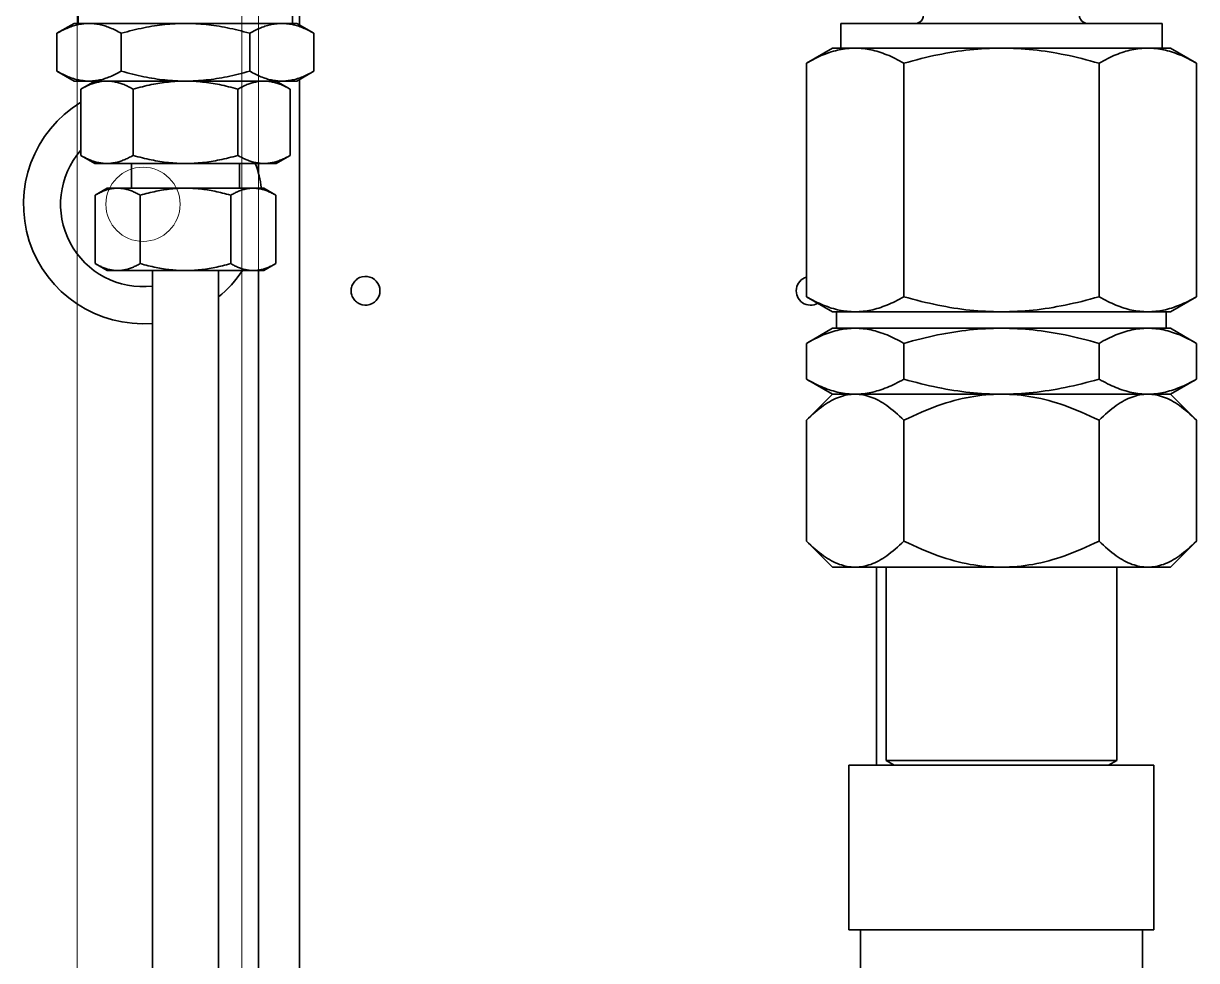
# Model space of a CAD drawing. Extents: x 39751 to 116307, y -36149 to -14965.
# Drawn here: x 54702.2 to 54844.6, y -20779.1 to -20665.4 of the extents above; entities that cross this region are included whole.
import ezdxf

# ---------------------------------------------------------------- set-up
doc = ezdxf.new("R2010")
doc.units = 0
doc.header["$LTSCALE"] = 1500
doc.layers.add('Hidden Edges(Atlas Copco)', color=7, linetype='Continuous', lineweight=13)
doc.layers.add('Visible Edges(Atlas Copco)', color=7, linetype='Continuous', lineweight=35)

# ---------------------------------------------------------------- blocks, each defined once
blk = doc.blocks.new('A$C58483152')
at = {"layer": 'Hidden Edges(Atlas Copco)'}
for p, q in [((1193.6, 479), (1193.6, 152.5)), ((1213.6, 479), (1213.6, 151.1)), ((1215.6, 453.95), (1215.6, 479)), ((1215.6, 440.95), (1215.6, 452.77))]:
    blk.add_line(p, q, dxfattribs=at)
blk.add_circle((1201.6, 449), 4.5, dxfattribs=at)
at = {"layer": 'Visible Edges(Atlas Copco)'}
for p, q in [((1220.6, 497.45), (1220.6, 470.75)), ((1193.75, 473.95), (1193.75, 470.95)), ((1219.75, 473.95), (1219.75, 470.95)), ((1193.25, 470.95), (1191.16, 469.75)), ((1191.16, 469.75), (1191.16, 465.16)), ((1193.25, 470.95), (1195.06, 470.95)), ((1195.06, 470.95), (1206.75, 470.95)), ((1198.96, 469.75), (1198.96, 465.16)), ((1206.75, 470.95), (1218.44, 470.95)), ((1214.55, 469.75), (1214.55, 465.16)), ((1218.44, 470.95), (1220.25, 470.95)), ((1220.25, 470.95), (1222.34, 469.75)), ((1222.34, 469.75), (1222.34, 465.16)), ((1325.25, 470.95), (1286.25, 470.95)), ((1286.25, 470.95), (1286.25, 467.95)), ((1325.25, 470.95), (1325.25, 467.95)), ((1285.25, 467.95), (1282.08, 466.12)), ((1285.25, 467.95), (1288, 467.95)), ((1288, 467.95), (1305.75, 467.95)), ((1305.75, 467.95), (1323.51, 467.95)), ((1323.51, 467.95), (1326.25, 467.95)), ((1326.25, 467.95), (1329.42, 466.12)), ((1282.08, 437.78), (1282.08, 466.12)), ((1293.92, 437.78), (1293.92, 466.12)), ((1317.59, 437.78), (1317.59, 466.12)), ((1329.42, 437.78), (1329.42, 466.12)), ((1193.25, 463.95), (1191.16, 465.16)), ((1220.25, 463.95), (1222.34, 465.16)), ((1220.6, 464.15), (1220.6, 145.5)), ((1195.06, 463.95), (1193.25, 463.95)), ((1195.75, 463.95), (1194.05, 462.97)), ((1194.05, 454.94), (1194.05, 462.97)), ((1206.75, 463.95), (1195.06, 463.95)), ((1200.4, 454.94), (1200.4, 462.97)), ((1218.44, 463.95), (1206.75, 463.95)), ((1213.1, 454.94), (1213.1, 462.97)), ((1217.75, 463.95), (1219.45, 462.97)), ((1220.25, 463.95), (1218.44, 463.95)), ((1219.45, 454.94), (1219.45, 462.97)), ((1195.75, 453.95), (1194.05, 454.94)), ((1217.75, 453.95), (1219.45, 454.94)), ((1197.23, 453.95), (1195.75, 453.95)), ((1206.75, 453.95), (1197.23, 453.95)), ((1200.2, 453.95), (1200.2, 450.95)), ((1216.28, 453.95), (1206.75, 453.95)), ((1213.3, 453.95), (1213.3, 450.95)), ((1215.6, 452.77), (1215.6, 453.95)), ((1217.75, 453.95), (1216.28, 453.95)), ((1197.25, 450.95), (1195.78, 450.1)), ((1195.78, 441.8), (1195.78, 450.1)), ((1197.25, 450.95), (1198.52, 450.95)), ((1198.52, 450.95), (1206.75, 450.95)), ((1201.27, 441.8), (1201.27, 450.1)), ((1206.75, 450.95), (1214.98, 450.95)), ((1212.24, 441.8), (1212.24, 450.1)), ((1214.98, 450.95), (1216.25, 450.95)), ((1216.25, 450.95), (1217.72, 450.1)), ((1217.72, 441.8), (1217.72, 450.1)), ((1197.25, 440.95), (1195.78, 441.8)), ((1216.25, 440.95), (1217.72, 441.8)), ((1198.52, 440.95), (1197.25, 440.95)), ((1206.75, 440.95), (1198.52, 440.95)), ((1202.75, 440.95), (1202.75, 393.53)), ((1214.98, 440.95), (1206.75, 440.95)), ((1210.75, 440.95), (1210.75, 393.53)), ((1216.25, 440.95), (1214.98, 440.95)), ((1215.6, 232.77), (1215.6, 440.95)), ((1285.25, 435.95), (1282.08, 437.78)), ((1326.25, 435.95), (1329.42, 437.78)), ((1288, 435.95), (1285.25, 435.95)), ((1285.75, 435.95), (1285.75, 433.95)), ((1305.75, 435.95), (1288, 435.95)), ((1323.51, 435.95), (1305.75, 435.95)), ((1326.25, 435.95), (1323.51, 435.95)), ((1325.75, 435.95), (1325.75, 433.95)), ((1285.25, 433.95), (1282.08, 432.12)), ((1285.25, 433.95), (1288, 433.95)), ((1288, 433.95), (1305.75, 433.95)), ((1305.75, 433.95), (1323.51, 433.95)), ((1323.51, 433.95), (1326.25, 433.95)), ((1326.25, 433.95), (1329.42, 432.12)), ((1282.08, 432.12), (1282.08, 427.78)), ((1293.92, 432.12), (1293.92, 427.78)), ((1317.59, 432.12), (1317.59, 427.78)), ((1329.42, 432.12), (1329.42, 427.78)), ((1285.25, 425.95), (1282.08, 427.78)), ((1326.25, 425.95), (1329.42, 427.78)), ((1285.25, 425.95), (1282.08, 422.78)), ((1288, 425.95), (1285.25, 425.95)), ((1285.25, 425.95), (1288, 425.95)), ((1305.75, 425.95), (1288, 425.95)), ((1288, 425.95), (1305.75, 425.95)), ((1323.51, 425.95), (1305.75, 425.95)), ((1305.75, 425.95), (1323.51, 425.95)), ((1326.25, 425.95), (1323.51, 425.95)), ((1323.51, 425.95), (1326.25, 425.95)), ((1326.25, 425.95), (1329.42, 422.78)), ((1282.08, 408.12), (1282.08, 422.78)), ((1293.92, 408.12), (1293.92, 422.78)), ((1317.59, 408.12), (1317.59, 422.78)), ((1329.42, 408.12), (1329.42, 422.78)), ((1285.25, 404.95), (1282.08, 408.12)), ((1326.25, 404.95), (1329.42, 408.12)), ((1288, 404.95), (1285.25, 404.95)), ((1305.75, 404.95), (1288, 404.95)), ((1290.6, 380.93), (1290.6, 404.95)), ((1291.75, 404.95), (1291.75, 381.51)), ((1323.51, 404.95), (1305.75, 404.95)), ((1319.75, 404.95), (1319.75, 381.51)), ((1326.25, 404.95), (1323.51, 404.95)), ((1202.75, 388.46), (1202.75, 271.5)), ((1210.75, 388.46), (1210.75, 271.5)), ((1319.75, 381.51), (1291.75, 381.51)), ((1292.75, 380.93), (1291.75, 381.51)), ((1318.75, 380.93), (1319.75, 381.51)), ((1324.25, 380.93), (1287.25, 380.93)), ((1287.25, 360.93), (1287.25, 380.93)), ((1324.25, 360.93), (1324.25, 380.93)), ((1324.25, 360.93), (1287.25, 360.93)), ((1288.65, 333), (1288.65, 360.93)), ((1322.85, 333), (1322.85, 360.93))]:
    blk.add_line(p, q, dxfattribs=at)
at = {"layer": 'Visible Edges(Atlas Copco)', "flags": 128}
for points in [[(1191.16, 469.75), (1191.34, 469.85), (1191.52, 469.94), (1191.69, 470.04), (1191.86, 470.12), (1192.03, 470.2), (1192.2, 470.28), (1192.36, 470.35), (1192.53, 470.42), (1192.69, 470.49), (1192.85, 470.55), (1193.02, 470.6), (1193.17, 470.65), (1193.33, 470.7), (1193.49, 470.75), (1193.65, 470.78), (1193.81, 470.82), (1193.96, 470.85), (1194.12, 470.88), (1194.28, 470.9), (1194.43, 470.92), (1194.59, 470.93), (1194.75, 470.94), (1194.9, 470.95), (1195.06, 470.95)], [(1195.06, 470.95), (1195.22, 470.95), (1195.38, 470.94), (1195.53, 470.93), (1195.69, 470.92), (1195.84, 470.9), (1196, 470.88), (1196.16, 470.85), (1196.31, 470.82), (1196.47, 470.78), (1196.63, 470.75), (1196.79, 470.7), (1196.95, 470.65), (1197.11, 470.6), (1197.27, 470.55), (1197.43, 470.49), (1197.59, 470.42), (1197.76, 470.35), (1197.92, 470.28), (1198.09, 470.2), (1198.26, 470.12), (1198.43, 470.04), (1198.6, 469.94), (1198.78, 469.85), (1198.96, 469.75)], [(1198.96, 469.75), (1199.31, 469.85), (1199.66, 469.94), (1200.01, 470.04), (1200.35, 470.12), (1200.69, 470.2), (1201.03, 470.28), (1201.36, 470.35), (1201.69, 470.42), (1202.02, 470.49), (1202.34, 470.55), (1202.66, 470.6), (1202.98, 470.65), (1203.3, 470.7), (1203.61, 470.75), (1203.93, 470.78), (1204.24, 470.82), (1204.56, 470.85), (1204.87, 470.88), (1205.18, 470.9), (1205.5, 470.92), (1205.81, 470.93), (1206.12, 470.94), (1206.44, 470.95), (1206.75, 470.95)], [(1206.75, 470.95), (1207.07, 470.95), (1207.38, 470.94), (1207.69, 470.93), (1208.01, 470.92), (1208.32, 470.9), (1208.63, 470.88), (1208.95, 470.85), (1209.26, 470.82), (1209.57, 470.78), (1209.89, 470.75), (1210.21, 470.7), (1210.52, 470.65), (1210.84, 470.6), (1211.17, 470.55), (1211.49, 470.49), (1211.82, 470.42), (1212.14, 470.35), (1212.48, 470.28), (1212.81, 470.2), (1213.15, 470.12), (1213.49, 470.04), (1213.84, 469.94), (1214.19, 469.85), (1214.55, 469.75)], [(1214.55, 469.75), (1214.72, 469.85), (1214.9, 469.94), (1215.07, 470.04), (1215.24, 470.12), (1215.41, 470.2), (1215.58, 470.28), (1215.75, 470.35), (1215.91, 470.42), (1216.07, 470.49), (1216.24, 470.55), (1216.4, 470.6), (1216.56, 470.65), (1216.72, 470.7), (1216.87, 470.75), (1217.03, 470.78), (1217.19, 470.82), (1217.35, 470.85), (1217.5, 470.88), (1217.66, 470.9), (1217.82, 470.92), (1217.97, 470.93), (1218.13, 470.94), (1218.29, 470.95), (1218.44, 470.95)], [(1218.44, 470.95), (1218.6, 470.95), (1218.76, 470.94), (1218.91, 470.93), (1219.07, 470.92), (1219.23, 470.9), (1219.38, 470.88), (1219.54, 470.85), (1219.7, 470.82), (1219.85, 470.78), (1220.01, 470.75), (1220.17, 470.7), (1220.33, 470.65), (1220.49, 470.6), (1220.65, 470.55), (1220.81, 470.49), (1220.98, 470.42), (1221.14, 470.35), (1221.31, 470.28), (1221.47, 470.2), (1221.64, 470.12), (1221.81, 470.04), (1221.99, 469.94), (1222.16, 469.85), (1222.34, 469.75)], [(1282.08, 466.12), (1282.35, 466.27), (1282.61, 466.42), (1282.87, 466.55), (1283.13, 466.68), (1283.38, 466.81), (1283.64, 466.93), (1283.89, 467.04), (1284.14, 467.14), (1284.38, 467.24), (1284.63, 467.33), (1284.87, 467.41), (1285.11, 467.49), (1285.36, 467.57), (1285.6, 467.63), (1285.84, 467.69), (1286.08, 467.75), (1286.32, 467.79), (1286.56, 467.84), (1286.79, 467.87), (1287.03, 467.9), (1287.27, 467.92), (1287.51, 467.94), (1287.76, 467.95), (1288, 467.95)], [(1288, 467.95), (1288.24, 467.95), (1288.48, 467.94), (1288.72, 467.92), (1288.96, 467.9), (1289.2, 467.87), (1289.44, 467.84), (1289.68, 467.79), (1289.92, 467.75), (1290.16, 467.69), (1290.4, 467.63), (1290.64, 467.57), (1290.88, 467.49), (1291.13, 467.41), (1291.37, 467.33), (1291.61, 467.24), (1291.86, 467.14), (1292.11, 467.04), (1292.36, 466.93), (1292.61, 466.81), (1292.87, 466.68), (1293.13, 466.55), (1293.39, 466.42), (1293.65, 466.27), (1293.92, 466.12)], [(1293.92, 466.12), (1294.45, 466.27), (1294.98, 466.42), (1295.5, 466.55), (1296.01, 466.68), (1296.52, 466.81), (1297.03, 466.93), (1297.53, 467.04), (1298.03, 467.14), (1298.52, 467.24), (1299.01, 467.33), (1299.5, 467.41), (1299.98, 467.49), (1300.47, 467.57), (1300.95, 467.63), (1301.43, 467.69), (1301.91, 467.75), (1302.39, 467.79), (1302.87, 467.84), (1303.34, 467.87), (1303.82, 467.9), (1304.3, 467.92), (1304.78, 467.94), (1305.27, 467.95), (1305.75, 467.95)], [(1305.75, 467.95), (1306.24, 467.95), (1306.72, 467.94), (1307.2, 467.92), (1307.68, 467.9), (1308.16, 467.87), (1308.64, 467.84), (1309.12, 467.79), (1309.6, 467.75), (1310.08, 467.69), (1310.56, 467.63), (1311.04, 467.57), (1311.52, 467.49), (1312.01, 467.41), (1312.49, 467.33), (1312.98, 467.24), (1313.48, 467.14), (1313.98, 467.04), (1314.48, 466.93), (1314.98, 466.81), (1315.49, 466.68), (1316.01, 466.55), (1316.53, 466.42), (1317.06, 466.27), (1317.59, 466.12)], [(1317.59, 466.12), (1317.85, 466.27), (1318.12, 466.42), (1318.38, 466.55), (1318.64, 466.68), (1318.89, 466.81), (1319.14, 466.93), (1319.39, 467.04), (1319.64, 467.14), (1319.89, 467.24), (1320.13, 467.33), (1320.38, 467.41), (1320.62, 467.49), (1320.86, 467.57), (1321.1, 467.63), (1321.34, 467.69), (1321.58, 467.75), (1321.82, 467.79), (1322.06, 467.84), (1322.3, 467.87), (1322.54, 467.9), (1322.78, 467.92), (1323.02, 467.94), (1323.26, 467.95), (1323.51, 467.95)], [(1323.51, 467.95), (1323.75, 467.95), (1323.99, 467.94), (1324.23, 467.92), (1324.47, 467.9), (1324.71, 467.87), (1324.95, 467.84), (1325.19, 467.79), (1325.43, 467.75), (1325.67, 467.69), (1325.91, 467.63), (1326.15, 467.57), (1326.39, 467.49), (1326.63, 467.41), (1326.88, 467.33), (1327.12, 467.24), (1327.37, 467.14), (1327.62, 467.04), (1327.87, 466.93), (1328.12, 466.81), (1328.38, 466.68), (1328.63, 466.55), (1328.89, 466.42), (1329.16, 466.27), (1329.42, 466.12)], [(1195.06, 463.95), (1194.9, 463.96), (1194.75, 463.96), (1194.59, 463.97), (1194.43, 463.99), (1194.28, 464.01), (1194.12, 464.03), (1193.96, 464.06), (1193.81, 464.09), (1193.65, 464.12), (1193.49, 464.16), (1193.33, 464.2), (1193.17, 464.25), (1193.02, 464.3), (1192.85, 464.36), (1192.69, 464.42), (1192.53, 464.48), (1192.36, 464.55), (1192.2, 464.62), (1192.03, 464.7), (1191.86, 464.78), (1191.69, 464.87), (1191.52, 464.96), (1191.34, 465.06), (1191.16, 465.16)], [(1198.96, 465.16), (1198.78, 465.06), (1198.6, 464.96), (1198.43, 464.87), (1198.26, 464.78), (1198.09, 464.7), (1197.92, 464.62), (1197.76, 464.55), (1197.59, 464.48), (1197.43, 464.42), (1197.27, 464.36), (1197.11, 464.3), (1196.95, 464.25), (1196.79, 464.2), (1196.63, 464.16), (1196.47, 464.12), (1196.31, 464.09), (1196.16, 464.06), (1196, 464.03), (1195.84, 464.01), (1195.69, 463.99), (1195.53, 463.97), (1195.38, 463.96), (1195.22, 463.96), (1195.06, 463.95)], [(1206.75, 463.95), (1206.44, 463.96), (1206.12, 463.96), (1205.81, 463.97), (1205.5, 463.99), (1205.18, 464.01), (1204.87, 464.03), (1204.56, 464.06), (1204.24, 464.09), (1203.93, 464.12), (1203.61, 464.16), (1203.3, 464.2), (1202.98, 464.25), (1202.66, 464.3), (1202.34, 464.36), (1202.02, 464.42), (1201.69, 464.48), (1201.36, 464.55), (1201.03, 464.62), (1200.69, 464.7), (1200.35, 464.78), (1200.01, 464.87), (1199.66, 464.96), (1199.31, 465.06), (1198.96, 465.16)], [(1214.55, 465.16), (1214.19, 465.06), (1213.84, 464.96), (1213.49, 464.87), (1213.15, 464.78), (1212.81, 464.7), (1212.48, 464.62), (1212.14, 464.55), (1211.82, 464.48), (1211.49, 464.42), (1211.17, 464.36), (1210.84, 464.3), (1210.52, 464.25), (1210.21, 464.2), (1209.89, 464.16), (1209.57, 464.12), (1209.26, 464.09), (1208.95, 464.06), (1208.63, 464.03), (1208.32, 464.01), (1208.01, 463.99), (1207.69, 463.97), (1207.38, 463.96), (1207.07, 463.96), (1206.75, 463.95)], [(1218.44, 463.95), (1218.29, 463.96), (1218.13, 463.96), (1217.97, 463.97), (1217.82, 463.99), (1217.66, 464.01), (1217.5, 464.03), (1217.35, 464.06), (1217.19, 464.09), (1217.03, 464.12), (1216.87, 464.16), (1216.72, 464.2), (1216.56, 464.25), (1216.4, 464.3), (1216.24, 464.36), (1216.07, 464.42), (1215.91, 464.48), (1215.75, 464.55), (1215.58, 464.62), (1215.41, 464.7), (1215.24, 464.78), (1215.07, 464.87), (1214.9, 464.96), (1214.72, 465.06), (1214.55, 465.16)], [(1222.34, 465.16), (1222.16, 465.06), (1221.99, 464.96), (1221.81, 464.87), (1221.64, 464.78), (1221.47, 464.7), (1221.31, 464.62), (1221.14, 464.55), (1220.98, 464.48), (1220.81, 464.42), (1220.65, 464.36), (1220.49, 464.3), (1220.33, 464.25), (1220.17, 464.2), (1220.01, 464.16), (1219.85, 464.12), (1219.7, 464.09), (1219.54, 464.06), (1219.38, 464.03), (1219.23, 464.01), (1219.07, 463.99), (1218.91, 463.97), (1218.76, 463.96), (1218.6, 463.96), (1218.44, 463.95)], [(1194.05, 462.97), (1194.19, 463.05), (1194.34, 463.13), (1194.48, 463.2), (1194.61, 463.27), (1194.75, 463.34), (1194.89, 463.4), (1195.02, 463.46), (1195.16, 463.52), (1195.29, 463.57), (1195.42, 463.62), (1195.55, 463.67), (1195.68, 463.71), (1195.81, 463.75), (1195.94, 463.78), (1196.07, 463.81), (1196.2, 463.84), (1196.33, 463.87), (1196.45, 463.89), (1196.58, 463.91), (1196.71, 463.93), (1196.84, 463.94), (1196.97, 463.95), (1197.1, 463.95), (1197.23, 463.95)], [(1197.23, 463.95), (1197.36, 463.95), (1197.48, 463.95), (1197.61, 463.94), (1197.74, 463.93), (1197.87, 463.91), (1198, 463.89), (1198.13, 463.87), (1198.25, 463.84), (1198.38, 463.81), (1198.51, 463.78), (1198.64, 463.75), (1198.77, 463.71), (1198.9, 463.67), (1199.03, 463.62), (1199.16, 463.57), (1199.3, 463.52), (1199.43, 463.46), (1199.56, 463.4), (1199.7, 463.34), (1199.84, 463.27), (1199.98, 463.2), (1200.12, 463.13), (1200.26, 463.05), (1200.4, 462.97)], [(1200.4, 462.97), (1200.69, 463.05), (1200.97, 463.13), (1201.25, 463.2), (1201.53, 463.27), (1201.8, 463.34), (1202.08, 463.4), (1202.34, 463.46), (1202.61, 463.52), (1202.88, 463.57), (1203.14, 463.62), (1203.4, 463.67), (1203.66, 463.71), (1203.92, 463.75), (1204.18, 463.78), (1204.44, 463.81), (1204.7, 463.84), (1204.95, 463.87), (1205.21, 463.89), (1205.46, 463.91), (1205.72, 463.93), (1205.98, 463.94), (1206.23, 463.95), (1206.49, 463.95), (1206.75, 463.95)], [(1206.75, 463.95), (1207.01, 463.95), (1207.27, 463.95), (1207.53, 463.94), (1207.78, 463.93), (1208.04, 463.91), (1208.3, 463.89), (1208.55, 463.87), (1208.81, 463.84), (1209.07, 463.81), (1209.32, 463.78), (1209.58, 463.75), (1209.84, 463.71), (1210.1, 463.67), (1210.36, 463.62), (1210.63, 463.57), (1210.89, 463.52), (1211.16, 463.46), (1211.43, 463.4), (1211.7, 463.34), (1211.97, 463.27), (1212.25, 463.2), (1212.53, 463.13), (1212.82, 463.05), (1213.1, 462.97)], [(1213.1, 462.97), (1213.25, 463.05), (1213.39, 463.13), (1213.53, 463.2), (1213.67, 463.27), (1213.8, 463.34), (1213.94, 463.4), (1214.07, 463.46), (1214.21, 463.52), (1214.34, 463.57), (1214.47, 463.62), (1214.6, 463.67), (1214.73, 463.71), (1214.86, 463.75), (1214.99, 463.78), (1215.12, 463.81), (1215.25, 463.84), (1215.38, 463.87), (1215.51, 463.89), (1215.63, 463.91), (1215.76, 463.93), (1215.89, 463.94), (1216.02, 463.95), (1216.15, 463.95), (1216.28, 463.95)], [(1216.28, 463.95), (1216.41, 463.95), (1216.54, 463.95), (1216.67, 463.94), (1216.79, 463.93), (1216.92, 463.91), (1217.05, 463.89), (1217.18, 463.87), (1217.31, 463.84), (1217.44, 463.81), (1217.56, 463.78), (1217.69, 463.75), (1217.82, 463.71), (1217.95, 463.67), (1218.08, 463.62), (1218.22, 463.57), (1218.35, 463.52), (1218.48, 463.46), (1218.62, 463.4), (1218.75, 463.34), (1218.89, 463.27), (1219.03, 463.2), (1219.17, 463.13), (1219.31, 463.05), (1219.45, 462.97)], [(1197.23, 453.95), (1197.1, 453.95), (1196.96, 453.96), (1196.84, 453.97), (1196.71, 453.98), (1196.58, 454), (1196.45, 454.02), (1196.32, 454.04), (1196.19, 454.06), (1196.06, 454.09), (1195.93, 454.13), (1195.8, 454.16), (1195.67, 454.2), (1195.54, 454.24), (1195.41, 454.29), (1195.28, 454.34), (1195.15, 454.39), (1195.02, 454.45), (1194.88, 454.51), (1194.75, 454.57), (1194.61, 454.63), (1194.47, 454.7), (1194.33, 454.78), (1194.19, 454.85), (1194.05, 454.94)], [(1200.4, 454.94), (1200.26, 454.85), (1200.12, 454.78), (1199.98, 454.7), (1199.84, 454.63), (1199.7, 454.57), (1199.57, 454.51), (1199.44, 454.45), (1199.3, 454.39), (1199.17, 454.34), (1199.04, 454.29), (1198.91, 454.24), (1198.78, 454.2), (1198.65, 454.16), (1198.52, 454.13), (1198.39, 454.09), (1198.26, 454.06), (1198.13, 454.04), (1198, 454.02), (1197.87, 454), (1197.75, 453.98), (1197.62, 453.97), (1197.49, 453.96), (1197.36, 453.95), (1197.23, 453.95)], [(1206.75, 453.95), (1206.49, 453.95), (1206.23, 453.96), (1205.97, 453.97), (1205.71, 453.98), (1205.45, 454), (1205.2, 454.02), (1204.94, 454.04), (1204.68, 454.06), (1204.43, 454.09), (1204.17, 454.13), (1203.91, 454.16), (1203.65, 454.2), (1203.39, 454.24), (1203.13, 454.29), (1202.86, 454.34), (1202.6, 454.39), (1202.33, 454.45), (1202.06, 454.51), (1201.79, 454.57), (1201.52, 454.63), (1201.25, 454.7), (1200.97, 454.78), (1200.69, 454.85), (1200.4, 454.94)], [(1213.1, 454.94), (1212.82, 454.85), (1212.54, 454.78), (1212.26, 454.7), (1211.98, 454.63), (1211.71, 454.57), (1211.44, 454.51), (1211.17, 454.45), (1210.9, 454.39), (1210.64, 454.34), (1210.38, 454.29), (1210.12, 454.24), (1209.86, 454.2), (1209.6, 454.16), (1209.34, 454.13), (1209.08, 454.09), (1208.82, 454.06), (1208.56, 454.04), (1208.31, 454.02), (1208.05, 454), (1207.79, 453.98), (1207.53, 453.97), (1207.27, 453.96), (1207.01, 453.95), (1206.75, 453.95)], [(1216.28, 453.95), (1216.15, 453.95), (1216.02, 453.96), (1215.89, 453.97), (1215.76, 453.98), (1215.63, 454), (1215.5, 454.02), (1215.37, 454.04), (1215.24, 454.06), (1215.11, 454.09), (1214.99, 454.13), (1214.86, 454.16), (1214.73, 454.2), (1214.6, 454.24), (1214.47, 454.29), (1214.33, 454.34), (1214.2, 454.39), (1214.07, 454.45), (1213.93, 454.51), (1213.8, 454.57), (1213.66, 454.63), (1213.53, 454.7), (1213.39, 454.78), (1213.25, 454.85), (1213.1, 454.94)], [(1219.45, 454.94), (1219.31, 454.85), (1219.17, 454.78), (1219.03, 454.7), (1218.89, 454.63), (1218.76, 454.57), (1218.62, 454.51), (1218.49, 454.45), (1218.35, 454.39), (1218.22, 454.34), (1218.09, 454.29), (1217.96, 454.24), (1217.83, 454.2), (1217.7, 454.16), (1217.57, 454.13), (1217.44, 454.09), (1217.31, 454.06), (1217.18, 454.04), (1217.06, 454.02), (1216.93, 454), (1216.8, 453.98), (1216.67, 453.97), (1216.54, 453.96), (1216.41, 453.95), (1216.28, 453.95)], [(1195.78, 450.1), (1195.91, 450.18), (1196.03, 450.24), (1196.15, 450.31), (1196.27, 450.37), (1196.39, 450.42), (1196.51, 450.48), (1196.62, 450.53), (1196.74, 450.58), (1196.85, 450.62), (1196.97, 450.67), (1197.08, 450.71), (1197.19, 450.74), (1197.31, 450.78), (1197.42, 450.81), (1197.53, 450.83), (1197.64, 450.86), (1197.75, 450.88), (1197.86, 450.9), (1197.97, 450.92), (1198.08, 450.93), (1198.19, 450.94), (1198.3, 450.95), (1198.41, 450.95), (1198.52, 450.95)], [(1198.52, 450.95), (1198.64, 450.95), (1198.75, 450.95), (1198.86, 450.94), (1198.97, 450.93), (1199.08, 450.92), (1199.19, 450.9), (1199.3, 450.88), (1199.41, 450.86), (1199.52, 450.83), (1199.63, 450.81), (1199.74, 450.78), (1199.86, 450.74), (1199.97, 450.71), (1200.08, 450.67), (1200.2, 450.62), (1200.31, 450.58), (1200.43, 450.53), (1200.54, 450.48), (1200.66, 450.42), (1200.78, 450.37), (1200.9, 450.31), (1201.02, 450.24), (1201.14, 450.18), (1201.27, 450.1)], [(1201.27, 450.1), (1201.52, 450.18), (1201.76, 450.24), (1202, 450.31), (1202.24, 450.37), (1202.48, 450.42), (1202.72, 450.48), (1202.95, 450.53), (1203.18, 450.58), (1203.41, 450.62), (1203.64, 450.67), (1203.86, 450.71), (1204.09, 450.74), (1204.31, 450.78), (1204.54, 450.81), (1204.76, 450.83), (1204.98, 450.86), (1205.2, 450.88), (1205.42, 450.9), (1205.64, 450.92), (1205.86, 450.93), (1206.09, 450.94), (1206.31, 450.95), (1206.53, 450.95), (1206.75, 450.95)], [(1206.75, 450.95), (1206.98, 450.95), (1207.2, 450.95), (1207.42, 450.94), (1207.64, 450.93), (1207.86, 450.92), (1208.08, 450.9), (1208.3, 450.88), (1208.52, 450.86), (1208.75, 450.83), (1208.97, 450.81), (1209.19, 450.78), (1209.41, 450.74), (1209.64, 450.71), (1209.87, 450.67), (1210.09, 450.62), (1210.32, 450.58), (1210.55, 450.53), (1210.79, 450.48), (1211.02, 450.42), (1211.26, 450.37), (1211.5, 450.31), (1211.74, 450.24), (1211.99, 450.18), (1212.24, 450.1)], [(1212.24, 450.1), (1212.36, 450.18), (1212.48, 450.24), (1212.61, 450.31), (1212.73, 450.37), (1212.84, 450.42), (1212.96, 450.48), (1213.08, 450.53), (1213.19, 450.58), (1213.31, 450.62), (1213.42, 450.67), (1213.54, 450.71), (1213.65, 450.74), (1213.76, 450.78), (1213.87, 450.81), (1213.98, 450.83), (1214.09, 450.86), (1214.2, 450.88), (1214.31, 450.9), (1214.42, 450.92), (1214.54, 450.93), (1214.65, 450.94), (1214.76, 450.95), (1214.87, 450.95), (1214.98, 450.95)], [(1214.98, 450.95), (1215.09, 450.95), (1215.2, 450.95), (1215.31, 450.94), (1215.42, 450.93), (1215.53, 450.92), (1215.64, 450.9), (1215.75, 450.88), (1215.87, 450.86), (1215.98, 450.83), (1216.09, 450.81), (1216.2, 450.78), (1216.31, 450.74), (1216.42, 450.71), (1216.54, 450.67), (1216.65, 450.62), (1216.76, 450.58), (1216.88, 450.53), (1217, 450.48), (1217.11, 450.42), (1217.23, 450.37), (1217.35, 450.31), (1217.47, 450.24), (1217.6, 450.18), (1217.72, 450.1)], [(1198.52, 440.95), (1198.41, 440.95), (1198.3, 440.96), (1198.19, 440.97), (1198.08, 440.98), (1197.97, 440.99), (1197.86, 441.01), (1197.75, 441.03), (1197.64, 441.05), (1197.53, 441.07), (1197.42, 441.1), (1197.3, 441.13), (1197.19, 441.16), (1197.08, 441.2), (1196.97, 441.24), (1196.85, 441.28), (1196.74, 441.33), (1196.62, 441.38), (1196.51, 441.43), (1196.39, 441.48), (1196.27, 441.54), (1196.15, 441.6), (1196.03, 441.66), (1195.91, 441.73), (1195.78, 441.8)], [(1201.27, 441.8), (1201.14, 441.73), (1201.02, 441.66), (1200.9, 441.6), (1200.78, 441.54), (1200.66, 441.48), (1200.54, 441.43), (1200.43, 441.38), (1200.31, 441.33), (1200.2, 441.28), (1200.08, 441.24), (1199.97, 441.2), (1199.86, 441.16), (1199.75, 441.13), (1199.63, 441.1), (1199.52, 441.07), (1199.41, 441.05), (1199.3, 441.03), (1199.19, 441.01), (1199.08, 440.99), (1198.97, 440.98), (1198.86, 440.97), (1198.75, 440.96), (1198.64, 440.95), (1198.52, 440.95)], [(1206.75, 440.95), (1206.53, 440.95), (1206.31, 440.96), (1206.08, 440.97), (1205.86, 440.98), (1205.64, 440.99), (1205.42, 441.01), (1205.2, 441.03), (1204.98, 441.05), (1204.75, 441.07), (1204.53, 441.1), (1204.31, 441.13), (1204.09, 441.16), (1203.86, 441.2), (1203.63, 441.24), (1203.41, 441.28), (1203.18, 441.33), (1202.95, 441.38), (1202.71, 441.43), (1202.48, 441.48), (1202.24, 441.54), (1202, 441.6), (1201.76, 441.66), (1201.52, 441.73), (1201.27, 441.8)], [(1212.24, 441.8), (1211.99, 441.73), (1211.74, 441.66), (1211.5, 441.6), (1211.26, 441.54), (1211.02, 441.48), (1210.79, 441.43), (1210.56, 441.38), (1210.33, 441.33), (1210.1, 441.28), (1209.87, 441.24), (1209.64, 441.2), (1209.42, 441.16), (1209.19, 441.13), (1208.97, 441.1), (1208.75, 441.07), (1208.53, 441.05), (1208.31, 441.03), (1208.08, 441.01), (1207.86, 440.99), (1207.64, 440.98), (1207.42, 440.97), (1207.2, 440.96), (1206.98, 440.95), (1206.75, 440.95)], [(1214.98, 440.95), (1214.87, 440.95), (1214.76, 440.96), (1214.64, 440.97), (1214.53, 440.98), (1214.42, 440.99), (1214.31, 441.01), (1214.2, 441.03), (1214.09, 441.05), (1213.98, 441.07), (1213.87, 441.1), (1213.76, 441.13), (1213.65, 441.16), (1213.53, 441.2), (1213.42, 441.24), (1213.31, 441.28), (1213.19, 441.33), (1213.08, 441.38), (1212.96, 441.43), (1212.84, 441.48), (1212.72, 441.54), (1212.6, 441.6), (1212.48, 441.66), (1212.36, 441.73), (1212.24, 441.8)], [(1217.72, 441.8), (1217.6, 441.73), (1217.48, 441.66), (1217.35, 441.6), (1217.23, 441.54), (1217.12, 441.48), (1217, 441.43), (1216.88, 441.38), (1216.77, 441.33), (1216.65, 441.28), (1216.54, 441.24), (1216.43, 441.2), (1216.31, 441.16), (1216.2, 441.13), (1216.09, 441.1), (1215.98, 441.07), (1215.87, 441.05), (1215.76, 441.03), (1215.65, 441.01), (1215.54, 440.99), (1215.42, 440.98), (1215.31, 440.97), (1215.2, 440.96), (1215.09, 440.95), (1214.98, 440.95)], [(1227.6, 439.94), (1227.49, 439.85), (1227.39, 439.76), (1227.29, 439.66), (1227.2, 439.55), (1227.12, 439.44), (1227.05, 439.31), (1226.99, 439.19), (1226.94, 439.05), (1226.9, 438.91), (1226.87, 438.78), (1226.86, 438.64), (1226.85, 438.5), (1226.86, 438.36), (1226.87, 438.22), (1226.9, 438.09), (1226.94, 437.95), (1226.99, 437.81), (1227.05, 437.69), (1227.12, 437.56), (1227.2, 437.45), (1227.29, 437.34), (1227.39, 437.24), (1227.49, 437.15), (1227.6, 437.06)], [(1288, 435.95), (1287.76, 435.96), (1287.51, 435.97), (1287.27, 435.98), (1287.03, 436.01), (1286.79, 436.03), (1286.56, 436.07), (1286.32, 436.11), (1286.08, 436.16), (1285.84, 436.21), (1285.6, 436.27), (1285.36, 436.34), (1285.11, 436.41), (1284.87, 436.49), (1284.63, 436.58), (1284.38, 436.67), (1284.14, 436.77), (1283.89, 436.87), (1283.64, 436.98), (1283.38, 437.1), (1283.13, 437.22), (1282.87, 437.35), (1282.61, 437.49), (1282.35, 437.63), (1282.08, 437.78)], [(1293.92, 437.78), (1293.65, 437.63), (1293.39, 437.49), (1293.13, 437.35), (1292.87, 437.22), (1292.61, 437.1), (1292.36, 436.98), (1292.11, 436.87), (1291.86, 436.77), (1291.61, 436.67), (1291.37, 436.58), (1291.13, 436.49), (1290.88, 436.41), (1290.64, 436.34), (1290.4, 436.27), (1290.16, 436.21), (1289.92, 436.16), (1289.68, 436.11), (1289.44, 436.07), (1289.2, 436.03), (1288.96, 436.01), (1288.72, 435.98), (1288.48, 435.97), (1288.24, 435.96), (1288, 435.95)], [(1305.75, 435.95), (1305.27, 435.96), (1304.78, 435.97), (1304.3, 435.98), (1303.82, 436.01), (1303.34, 436.03), (1302.87, 436.07), (1302.39, 436.11), (1301.91, 436.16), (1301.43, 436.21), (1300.95, 436.27), (1300.47, 436.34), (1299.98, 436.41), (1299.5, 436.49), (1299.01, 436.58), (1298.52, 436.67), (1298.03, 436.77), (1297.53, 436.87), (1297.03, 436.98), (1296.52, 437.1), (1296.01, 437.22), (1295.5, 437.35), (1294.98, 437.49), (1294.45, 437.63), (1293.92, 437.78)], [(1317.59, 437.78), (1317.06, 437.63), (1316.53, 437.49), (1316.01, 437.35), (1315.49, 437.22), (1314.98, 437.1), (1314.48, 436.98), (1313.98, 436.87), (1313.48, 436.77), (1312.98, 436.67), (1312.49, 436.58), (1312.01, 436.49), (1311.52, 436.41), (1311.04, 436.34), (1310.56, 436.27), (1310.08, 436.21), (1309.6, 436.16), (1309.12, 436.11), (1308.64, 436.07), (1308.16, 436.03), (1307.68, 436.01), (1307.2, 435.98), (1306.72, 435.97), (1306.24, 435.96), (1305.75, 435.95)], [(1323.51, 435.95), (1323.26, 435.96), (1323.02, 435.97), (1322.78, 435.98), (1322.54, 436.01), (1322.3, 436.03), (1322.06, 436.07), (1321.82, 436.11), (1321.58, 436.16), (1321.34, 436.21), (1321.1, 436.27), (1320.86, 436.34), (1320.62, 436.41), (1320.38, 436.49), (1320.13, 436.58), (1319.89, 436.67), (1319.64, 436.77), (1319.39, 436.87), (1319.14, 436.98), (1318.89, 437.1), (1318.64, 437.22), (1318.38, 437.35), (1318.12, 437.49), (1317.85, 437.63), (1317.59, 437.78)], [(1329.42, 437.78), (1329.16, 437.63), (1328.89, 437.49), (1328.63, 437.35), (1328.38, 437.22), (1328.12, 437.1), (1327.87, 436.98), (1327.62, 436.87), (1327.37, 436.77), (1327.12, 436.67), (1326.88, 436.58), (1326.63, 436.49), (1326.39, 436.41), (1326.15, 436.34), (1325.91, 436.27), (1325.67, 436.21), (1325.43, 436.16), (1325.19, 436.11), (1324.95, 436.07), (1324.71, 436.03), (1324.47, 436.01), (1324.23, 435.98), (1323.99, 435.97), (1323.75, 435.96), (1323.51, 435.95)], [(1282.08, 432.12), (1282.35, 432.27), (1282.61, 432.42), (1282.87, 432.55), (1283.12, 432.68), (1283.38, 432.81), (1283.63, 432.92), (1283.88, 433.03), (1284.13, 433.14), (1284.37, 433.23), (1284.62, 433.33), (1284.86, 433.41), (1285.11, 433.49), (1285.35, 433.56), (1285.59, 433.63), (1285.83, 433.69), (1286.07, 433.75), (1286.31, 433.79), (1286.55, 433.84), (1286.79, 433.87), (1287.03, 433.9), (1287.27, 433.92), (1287.51, 433.94), (1287.75, 433.95), (1288, 433.95)], [(1288, 433.95), (1288.24, 433.95), (1288.49, 433.94), (1288.73, 433.92), (1288.97, 433.9), (1289.21, 433.87), (1289.45, 433.84), (1289.69, 433.79), (1289.93, 433.75), (1290.17, 433.69), (1290.41, 433.63), (1290.65, 433.56), (1290.89, 433.49), (1291.13, 433.41), (1291.38, 433.33), (1291.62, 433.23), (1291.87, 433.14), (1292.12, 433.03), (1292.37, 432.92), (1292.62, 432.81), (1292.87, 432.68), (1293.13, 432.55), (1293.39, 432.42), (1293.65, 432.27), (1293.92, 432.12)], [(1293.92, 432.12), (1294.45, 432.27), (1294.97, 432.42), (1295.49, 432.55), (1296, 432.68), (1296.51, 432.81), (1297.01, 432.92), (1297.51, 433.03), (1298.01, 433.14), (1298.5, 433.23), (1298.99, 433.33), (1299.48, 433.41), (1299.97, 433.49), (1300.45, 433.56), (1300.93, 433.63), (1301.41, 433.69), (1301.89, 433.75), (1302.37, 433.79), (1302.85, 433.84), (1303.33, 433.87), (1303.81, 433.9), (1304.3, 433.92), (1304.78, 433.94), (1305.26, 433.95), (1305.75, 433.95)], [(1305.75, 433.95), (1306.24, 433.95), (1306.73, 433.94), (1307.21, 433.92), (1307.69, 433.9), (1308.17, 433.87), (1308.65, 433.84), (1309.13, 433.79), (1309.61, 433.75), (1310.09, 433.69), (1310.57, 433.63), (1311.05, 433.56), (1311.54, 433.49), (1312.02, 433.41), (1312.51, 433.33), (1313, 433.23), (1313.49, 433.14), (1313.99, 433.03), (1314.49, 432.92), (1314.99, 432.81), (1315.5, 432.68), (1316.02, 432.55), (1316.53, 432.42), (1317.06, 432.27), (1317.59, 432.12)], [(1317.59, 432.12), (1317.85, 432.27), (1318.11, 432.42), (1318.37, 432.55), (1318.63, 432.68), (1318.88, 432.81), (1319.14, 432.92), (1319.39, 433.03), (1319.63, 433.14), (1319.88, 433.23), (1320.13, 433.33), (1320.37, 433.41), (1320.61, 433.49), (1320.85, 433.56), (1321.1, 433.63), (1321.34, 433.69), (1321.58, 433.75), (1321.82, 433.79), (1322.06, 433.84), (1322.3, 433.87), (1322.54, 433.9), (1322.78, 433.92), (1323.02, 433.94), (1323.26, 433.95), (1323.51, 433.95)], [(1323.51, 433.95), (1323.75, 433.95), (1323.99, 433.94), (1324.23, 433.92), (1324.47, 433.9), (1324.72, 433.87), (1324.96, 433.84), (1325.2, 433.79), (1325.44, 433.75), (1325.68, 433.69), (1325.92, 433.63), (1326.16, 433.56), (1326.4, 433.49), (1326.64, 433.41), (1326.88, 433.33), (1327.13, 433.23), (1327.38, 433.14), (1327.62, 433.03), (1327.87, 432.92), (1328.13, 432.81), (1328.38, 432.68), (1328.64, 432.55), (1328.9, 432.42), (1329.16, 432.27), (1329.42, 432.12)], [(1288, 425.95), (1287.76, 425.96), (1287.51, 425.97), (1287.27, 425.98), (1287.03, 426.01), (1286.79, 426.03), (1286.55, 426.07), (1286.31, 426.11), (1286.07, 426.16), (1285.83, 426.21), (1285.59, 426.27), (1285.35, 426.34), (1285.11, 426.41), (1284.87, 426.49), (1284.62, 426.58), (1284.38, 426.67), (1284.13, 426.77), (1283.88, 426.87), (1283.63, 426.98), (1283.38, 427.1), (1283.13, 427.22), (1282.87, 427.35), (1282.61, 427.49), (1282.35, 427.63), (1282.08, 427.78)], [(1293.92, 427.78), (1293.65, 427.63), (1293.39, 427.49), (1293.13, 427.35), (1292.87, 427.22), (1292.62, 427.1), (1292.36, 426.98), (1292.11, 426.87), (1291.87, 426.77), (1291.62, 426.67), (1291.37, 426.58), (1291.13, 426.49), (1290.89, 426.41), (1290.65, 426.34), (1290.41, 426.27), (1290.16, 426.21), (1289.92, 426.16), (1289.69, 426.11), (1289.45, 426.07), (1289.21, 426.03), (1288.97, 426.01), (1288.73, 425.98), (1288.48, 425.97), (1288.24, 425.96), (1288, 425.95)], [(1305.75, 425.95), (1305.27, 425.96), (1304.78, 425.97), (1304.3, 425.98), (1303.82, 426.01), (1303.34, 426.03), (1302.86, 426.07), (1302.38, 426.11), (1301.9, 426.16), (1301.42, 426.21), (1300.94, 426.27), (1300.46, 426.34), (1299.97, 426.41), (1299.49, 426.49), (1299, 426.58), (1298.51, 426.67), (1298.02, 426.77), (1297.52, 426.87), (1297.02, 426.98), (1296.52, 427.1), (1296.01, 427.22), (1295.49, 427.35), (1294.97, 427.49), (1294.45, 427.63), (1293.92, 427.78)], [(1317.59, 427.78), (1317.06, 427.63), (1316.53, 427.49), (1316.01, 427.35), (1315.5, 427.22), (1314.99, 427.1), (1314.48, 426.98), (1313.98, 426.87), (1313.49, 426.77), (1312.99, 426.67), (1312.5, 426.58), (1312.02, 426.49), (1311.53, 426.41), (1311.05, 426.34), (1310.57, 426.27), (1310.08, 426.21), (1309.6, 426.16), (1309.13, 426.11), (1308.65, 426.07), (1308.17, 426.03), (1307.69, 426.01), (1307.21, 425.98), (1306.72, 425.97), (1306.24, 425.96), (1305.75, 425.95)], [(1323.51, 425.95), (1323.26, 425.96), (1323.02, 425.97), (1322.78, 425.98), (1322.54, 426.01), (1322.3, 426.03), (1322.06, 426.07), (1321.82, 426.11), (1321.58, 426.16), (1321.34, 426.21), (1321.1, 426.27), (1320.86, 426.34), (1320.62, 426.41), (1320.37, 426.49), (1320.13, 426.58), (1319.88, 426.67), (1319.64, 426.77), (1319.39, 426.87), (1319.14, 426.98), (1318.89, 427.1), (1318.63, 427.22), (1318.38, 427.35), (1318.12, 427.49), (1317.85, 427.63), (1317.59, 427.78)], [(1329.42, 427.78), (1329.16, 427.63), (1328.9, 427.49), (1328.64, 427.35), (1328.38, 427.22), (1328.12, 427.1), (1327.87, 426.98), (1327.62, 426.87), (1327.37, 426.77), (1327.13, 426.67), (1326.88, 426.58), (1326.64, 426.49), (1326.39, 426.41), (1326.15, 426.34), (1325.91, 426.27), (1325.67, 426.21), (1325.43, 426.16), (1325.19, 426.11), (1324.95, 426.07), (1324.71, 426.03), (1324.47, 426.01), (1324.23, 425.98), (1323.99, 425.97), (1323.75, 425.96), (1323.51, 425.95)], [(1282.08, 422.78), (1282.35, 423.05), (1282.62, 423.3), (1282.88, 423.54), (1283.14, 423.77), (1283.4, 423.98), (1283.65, 424.19), (1283.9, 424.38), (1284.15, 424.56), (1284.4, 424.73), (1284.65, 424.89), (1284.89, 425.03), (1285.13, 425.17), (1285.38, 425.29), (1285.62, 425.41), (1285.86, 425.51), (1286.09, 425.6), (1286.33, 425.68), (1286.57, 425.75), (1286.81, 425.82), (1287.05, 425.86), (1287.28, 425.9), (1287.52, 425.93), (1287.76, 425.95), (1288, 425.95)], [(1288, 425.95), (1288.24, 425.95), (1288.48, 425.93), (1288.71, 425.9), (1288.95, 425.86), (1289.19, 425.82), (1289.43, 425.75), (1289.66, 425.68), (1289.9, 425.6), (1290.14, 425.51), (1290.38, 425.41), (1290.62, 425.29), (1290.86, 425.17), (1291.11, 425.03), (1291.35, 424.89), (1291.6, 424.73), (1291.84, 424.56), (1292.09, 424.38), (1292.35, 424.19), (1292.6, 423.98), (1292.86, 423.77), (1293.12, 423.54), (1293.38, 423.3), (1293.65, 423.05), (1293.92, 422.78)], [(1293.92, 422.78), (1294.46, 423.05), (1294.99, 423.3), (1295.52, 423.54), (1296.04, 423.77), (1296.55, 423.98), (1297.06, 424.19), (1297.56, 424.38), (1298.06, 424.56), (1298.56, 424.73), (1299.05, 424.89), (1299.54, 425.03), (1300.02, 425.17), (1300.51, 425.29), (1300.99, 425.41), (1301.47, 425.51), (1301.94, 425.6), (1302.42, 425.68), (1302.89, 425.75), (1303.37, 425.82), (1303.84, 425.86), (1304.32, 425.9), (1304.8, 425.93), (1305.27, 425.95), (1305.75, 425.95)], [(1305.75, 425.95), (1306.23, 425.95), (1306.71, 425.93), (1307.18, 425.9), (1307.66, 425.86), (1308.13, 425.82), (1308.61, 425.75), (1309.08, 425.68), (1309.56, 425.6), (1310.04, 425.51), (1310.52, 425.41), (1311, 425.29), (1311.48, 425.17), (1311.97, 425.03), (1312.45, 424.89), (1312.95, 424.73), (1313.44, 424.56), (1313.94, 424.38), (1314.45, 424.19), (1314.95, 423.98), (1315.47, 423.77), (1315.99, 423.54), (1316.52, 423.3), (1317.05, 423.05), (1317.59, 422.78)], [(1317.59, 422.78), (1317.86, 423.05), (1318.12, 423.3), (1318.39, 423.54), (1318.65, 423.77), (1318.9, 423.98), (1319.16, 424.19), (1319.41, 424.38), (1319.66, 424.56), (1319.91, 424.73), (1320.15, 424.89), (1320.4, 425.03), (1320.64, 425.17), (1320.88, 425.29), (1321.12, 425.41), (1321.36, 425.51), (1321.6, 425.6), (1321.84, 425.68), (1322.08, 425.75), (1322.31, 425.82), (1322.55, 425.86), (1322.79, 425.9), (1323.03, 425.93), (1323.27, 425.95), (1323.51, 425.95)], [(1323.51, 425.95), (1323.74, 425.95), (1323.98, 425.93), (1324.22, 425.9), (1324.46, 425.86), (1324.7, 425.82), (1324.93, 425.75), (1325.17, 425.68), (1325.41, 425.6), (1325.65, 425.51), (1325.89, 425.41), (1326.13, 425.29), (1326.37, 425.17), (1326.61, 425.03), (1326.86, 424.89), (1327.1, 424.73), (1327.35, 424.56), (1327.6, 424.38), (1327.85, 424.19), (1328.11, 423.98), (1328.36, 423.77), (1328.62, 423.54), (1328.89, 423.3), (1329.15, 423.05), (1329.42, 422.78)], [(1288, 404.95), (1287.76, 404.96), (1287.52, 404.98), (1287.28, 405), (1287.05, 405.04), (1286.81, 405.09), (1286.57, 405.15), (1286.33, 405.22), (1286.09, 405.3), (1285.86, 405.4), (1285.62, 405.5), (1285.38, 405.61), (1285.13, 405.74), (1284.89, 405.87), (1284.65, 406.02), (1284.4, 406.18), (1284.15, 406.35), (1283.9, 406.53), (1283.65, 406.72), (1283.4, 406.92), (1283.14, 407.14), (1282.88, 407.37), (1282.62, 407.61), (1282.35, 407.86), (1282.08, 408.12)], [(1293.92, 408.12), (1293.65, 407.86), (1293.38, 407.61), (1293.12, 407.37), (1292.86, 407.14), (1292.6, 406.92), (1292.35, 406.72), (1292.09, 406.53), (1291.84, 406.35), (1291.6, 406.18), (1291.35, 406.02), (1291.11, 405.87), (1290.86, 405.74), (1290.62, 405.61), (1290.38, 405.5), (1290.14, 405.4), (1289.9, 405.3), (1289.66, 405.22), (1289.43, 405.15), (1289.19, 405.09), (1288.95, 405.04), (1288.71, 405), (1288.48, 404.98), (1288.24, 404.96), (1288, 404.95)], [(1305.75, 404.95), (1305.27, 404.96), (1304.8, 404.98), (1304.32, 405), (1303.84, 405.04), (1303.37, 405.09), (1302.89, 405.15), (1302.42, 405.22), (1301.94, 405.3), (1301.47, 405.4), (1300.99, 405.5), (1300.51, 405.61), (1300.02, 405.74), (1299.54, 405.87), (1299.05, 406.02), (1298.56, 406.18), (1298.06, 406.35), (1297.56, 406.53), (1297.06, 406.72), (1296.55, 406.92), (1296.04, 407.14), (1295.52, 407.37), (1294.99, 407.61), (1294.46, 407.86), (1293.92, 408.12)], [(1317.59, 408.12), (1317.05, 407.86), (1316.52, 407.61), (1315.99, 407.37), (1315.47, 407.14), (1314.95, 406.92), (1314.45, 406.72), (1313.94, 406.53), (1313.44, 406.35), (1312.95, 406.18), (1312.45, 406.02), (1311.97, 405.87), (1311.48, 405.74), (1311, 405.61), (1310.52, 405.5), (1310.04, 405.4), (1309.56, 405.3), (1309.08, 405.22), (1308.61, 405.15), (1308.13, 405.09), (1307.66, 405.04), (1307.18, 405), (1306.71, 404.98), (1306.23, 404.96), (1305.75, 404.95)], [(1323.51, 404.95), (1323.27, 404.96), (1323.03, 404.98), (1322.79, 405), (1322.55, 405.04), (1322.31, 405.09), (1322.08, 405.15), (1321.84, 405.22), (1321.6, 405.3), (1321.36, 405.4), (1321.12, 405.5), (1320.88, 405.61), (1320.64, 405.74), (1320.4, 405.87), (1320.15, 406.02), (1319.91, 406.18), (1319.66, 406.35), (1319.41, 406.53), (1319.16, 406.72), (1318.9, 406.92), (1318.65, 407.14), (1318.39, 407.37), (1318.12, 407.61), (1317.86, 407.86), (1317.59, 408.12)], [(1329.42, 408.12), (1329.15, 407.86), (1328.89, 407.61), (1328.62, 407.37), (1328.36, 407.14), (1328.11, 406.92), (1327.85, 406.72), (1327.6, 406.53), (1327.35, 406.35), (1327.1, 406.18), (1326.86, 406.02), (1326.61, 405.87), (1326.37, 405.74), (1326.13, 405.61), (1325.89, 405.5), (1325.65, 405.4), (1325.41, 405.3), (1325.17, 405.22), (1324.93, 405.15), (1324.7, 405.09), (1324.46, 405.04), (1324.22, 405), (1323.98, 404.98), (1323.74, 404.96), (1323.51, 404.95)]]:
    blk.add_lwpolyline(points, dxfattribs=at)
at = {"layer": 'Visible Edges(Atlas Copco)'}
for centre, radius, start, end in [((1295.3, 471.95), 1, 270, 31.0156), ((1316.2, 471.95), 1, 148.9844, 270), ((1201.6, 449), 14.5, 121.3772, 274.5569), ((1201.6, 449), 10, 139.0228, 276.6152), ((1201.6, 449), 14.5, 7.7407, 19.9735), ((1201.6, 449), 14.5, 309.1367, 326.2917), ((1228.6, 438.5), 1.75, 235.1501, 124.8499), ((1282.6, 438.5), 1.75, 107.2642, 299.8196)]:
    blk.add_arc(centre, radius, start, end, dxfattribs=at)
at = {"layer": 'Visible Edges(Atlas Copco)', "extrusion": (0, 0, -1)}
for centre, major_axis, start_param, end_param in [((1202.75, 393.53), (0, -20), 4.712389, 4.969), ((1210.75, 393.53), (0, 20), 1.570796, 1.827407)]:
    blk.add_ellipse(centre, major_axis=major_axis, ratio=0.00001, start_param=start_param, end_param=end_param, dxfattribs=at)

msp = doc.modelspace()

# ---------------------------------------------------------------- block references
msp.add_blockref('A$C58483152', (53515.15, -21136.31))

doc.saveas('drawing.dxf')
